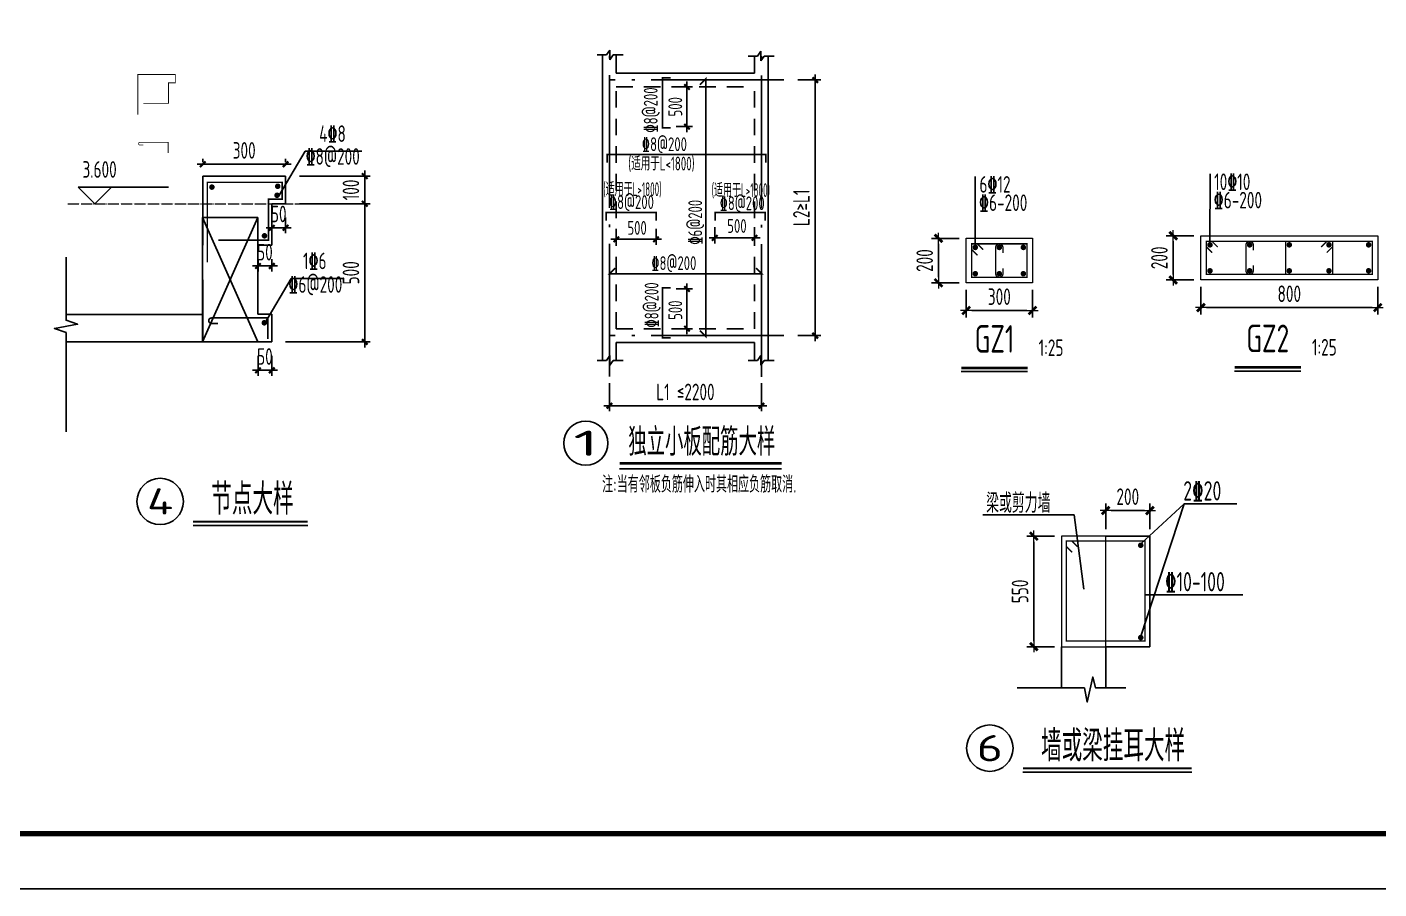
# Model space of a CAD drawing. Extents: x 580289 to 1106878, y -144605 to 78052.
# Drawn here: x 680005 to 704464, y -61579 to -45985 of the extents above; entities that cross this region are included whole.
import ezdxf
from ezdxf.enums import TextEntityAlignment as Align

# ---------------------------------------------------------------- set-up
doc = ezdxf.new("R2010")
doc.units = 0
doc.header["$LTSCALE"] = 100
for name, pattern in [('ACAD_ISO04W100', [30.5, 24, -3, 0.5, -3]), ('CENTER', [2, 1.25, -0.25, 0.25, -0.25]), ('DASH_1_100', [5, 3, -2]), ('DOTE', [2.42, 2, -0.2, 0.02, -0.2])]:
    doc.linetypes.add(name, pattern=pattern)
doc.layers.get('0').update_dxf_attribs({"linetype": 'CONTINUOUS'})
doc.layers.get('Defpoints').update_dxf_attribs({"linetype": 'CONTINUOUS'})
for name, color, linetype in [('AXIS', 3, 'CONTINUOUS'), ('AXIS_TEXT', 7, 'CONTINUOUS'), ('CSET', 2, 'CONTINUOUS'), ('DIM', 3, 'CONTINUOUS'), ('DIM_ELEV', 3, 'CONTINUOUS'), ('DIM_SYMB', 3, 'CONTINUOUS'), ('mid', 7, 'CONTINUOUS'), ('paxis1', 253, 'CONTINUOUS'), ('TEXT', 2, 'CONTINUOUS'), ('THICK', 6, 'CONTINUOUS'), ('THIN', 7, 'CONTINUOUS'), ('T图框', 7, 'CONTINUOUS'), ('图框', 254, 'CONTINUOUS'), ('支座钢筋标注', 173, 'CONTINUOUS'), ('构件名称', 6, 'CONTINUOUS'), ('梁__实线', 4, 'CONTINUOUS'), ('梁__虚线', 4, 'DASH_1_100')]:
    doc.layers.add(name, color=color, linetype=linetype)
for name, color, linetype, lineweight in [('DOTE', 8, 'DOTE', 9), ('REIN', 6, 'CONTINUOUS', 18), ('WALL', 7, 'CONTINUOUS', 25), ('Z-柱大样外框', 7, 'CONTINUOUS', 18), ('Z-详图标注', 3, 'CONTINUOUS', 18)]:
    doc.layers.add(name, color=color, linetype=linetype, lineweight=lineweight)
doc.styles.add('1111$0$TSSD_REIN', font='tssdeng.shx', dxfattribs={"width": 0.7, "bigfont": 'tssdchn.shx'})
doc.styles.add('_TCH_AXIS', font='tssdeng.shx', dxfattribs={"width": 0.7, "bigfont": 'tssdchn.shx'})
doc.styles.add('COMPLEX', font='tssdeng.shx', dxfattribs={"width": 0.7, "bigfont": 'tssdchn.shx'})
doc.styles.get("Standard").update_dxf_attribs({"font": 'tssdeng.shx', "width": 0.7, "bigfont": 'tssdchn.shx'})
doc.styles.add('TCCAD_Dimension', font='Tssdeng.shx', dxfattribs={"width": 0.7, "bigfont": 'tssdchn.shx'})
doc.styles.add('TSSD_Dimension', font='Tssdeng.shx', dxfattribs={"width": 0.7, "bigfont": 'tssdchn.shx'})
doc.dimstyles.new('TCCAD_25_100', dxfattribs={"dimtxt": 300, "dimasz": 100, "dimexe": 125, "dimexo": 125, "dimgap": 100, "dimtad": 1, "dimdec": 0, "dimlfac": 0.25, "dimzin": 0, "dimdsep": 46, "dimtxsty": 'TCCAD_Dimension', "dimblk": '_TCDBK25_100', "dimcen": 0, "dimclrt": 7, "dimadec": 0, "dimazin": 0, "dimtfac": 1, "dimtdec": 0, "dimtix": 1, "dimtmove": 2, "dimatfit": 3, "dimfxl": 1, "dimtolj": 1, "dimtzin": 0, "dimarcsym": 0})
doc.dimstyles.new('TSSD_100_100', dxfattribs={"dimtxt": 300, "dimasz": 100, "dimexe": 100, "dimexo": 250, "dimgap": 100, "dimtad": 1, "dimdec": 0, "dimzin": 0, "dimdsep": 46, "dimtxsty": 'TSSD_Dimension', "dimblk": 'ARCHTICK', "dimcen": 0, "dimdle": 100, "dimclrt": 7, "dimadec": 0, "dimazin": 0, "dimtfac": 1, "dimtdec": 0, "dimtix": 1, "dimtmove": 2, "dimatfit": 3, "dimfxl": 1, "dimtolj": 1, "dimtzin": 0, "dimarcsym": 0})

# ---------------------------------------------------------------- blocks, each defined once
blk = doc.blocks.new('A$C72C84CBD')
at = {"layer": '图框', "color": 0}
for points in [[(0, 0), (0, 59400), (84100, 59400), (84100, 0)], [(0, 0), (84100, 0), (84100, 59400), (0, 59400)]]:
    blk.add_lwpolyline(points, close=True, dxfattribs=at)
at = {"layer": '图框', "color": 0, "const_width": 100}
blk.add_lwpolyline([(2500, 1000), (83100, 1000), (83100, 58400), (2500, 58400)], close=True, dxfattribs=at)
blk = doc.blocks.new('图框')
at = {"layer": 'T图框', "color": 4}
blk.add_blockref('A$C72C84CBD', (602717, 102744), dxfattribs=at)
blk = doc.blocks.new('_ArchTick')
at = {"color": 0, "linetype": 'ByBlock', "const_width": 0.4}
blk.add_lwpolyline([(-0.5, -0.5), (0.5, 0.5)], dxfattribs=at)
blk = doc.blocks.new('*D14')
at = {"layer": 'Defpoints', "color": 0}
for p in [(3157, 4625), (3723, 4625), (3157, 0)]:
    blk.add_point(p, dxfattribs=at)
at = {"layer": 'DIM', "color": 0, "lineweight": -2}
for p, q in [((3723, -100), (3723, 4725)), ((3407, 4625), (3823, 4625)), ((3407, 0), (3823, 0))]:
    blk.add_line(p, q, dxfattribs=at)
at = {"layer": 'DIM', "color": 0, "lineweight": -2, "xscale": 100, "yscale": 100, "zscale": 100}
for p, rotation in [((3723, 4625), 90), ((3723, 0), 270)]:
    blk.add_blockref('_ArchTick', p, dxfattribs=dict(at, rotation=rotation))
at = {"layer": 'DIM', "color": 7, "insert": (3473, 2313), "char_height": 300, "attachment_point": 5, "rotation": 90, "style": 'TSSD_Dimension'}
blk.add_mtext('\\A1;L2≥L1', dxfattribs=at)
blk = doc.blocks.new('*D15')
at = {"layer": 'Defpoints', "color": 0}
for p in [(0, -607), (2750, -607), (2750, -1269)]:
    blk.add_point(p, dxfattribs=at)
at = {"layer": 'DIM', "color": 0, "lineweight": -2}
for p, q in [((0, -857), (0, -1369)), ((2750, -857), (2750, -1369)), ((-100, -1269), (2850, -1269))]:
    blk.add_line(p, q, dxfattribs=at)
at = {"layer": 'DIM', "color": 0, "lineweight": -2, "xscale": 100, "yscale": 100, "zscale": 100, "rotation": 180}
blk.add_blockref('_ArchTick', (0, -1269), dxfattribs=at)
at = {"layer": 'DIM', "color": 0, "lineweight": -2, "xscale": 100, "yscale": 100, "zscale": 100}
blk.add_blockref('_ArchTick', (2750, -1269), dxfattribs=at)
at = {"layer": 'DIM', "color": 7, "insert": (1375, -1019), "char_height": 300, "attachment_point": 5, "style": 'TSSD_Dimension'}
blk.add_mtext('\\A1;L1 ≤2200', dxfattribs=at)
blk = doc.blocks.new('*D16')
at = {"layer": 'Defpoints', "color": 0}
for p in [(125, 2185), (844, 2185), (125, 1743)]:
    blk.add_point(p, dxfattribs=at)
at = {"layer": 'DIM', "color": 0, "lineweight": -2}
for p, q in [((944, 1743), (25, 1743)), ((125, 1935), (125, 1643)), ((844, 1935), (844, 1643))]:
    blk.add_line(p, q, dxfattribs=at)
at = {"layer": 'DIM', "color": 0, "lineweight": -2, "xscale": 100, "yscale": 100, "zscale": 100, "rotation": 180}
blk.add_blockref('_ArchTick', (125, 1743), dxfattribs=at)
at = {"layer": 'DIM', "color": 0, "lineweight": -2, "xscale": 100, "yscale": 100, "zscale": 100}
blk.add_blockref('_ArchTick', (844, 1743), dxfattribs=at)
blk = doc.blocks.new('*D17')
at = {"layer": 'Defpoints', "color": 0}
for p in [(1906, 2211), (2625, 2211), (1906, 1768)]:
    blk.add_point(p, dxfattribs=at)
at = {"layer": 'DIM', "color": 0, "lineweight": -2}
for p, q in [((1906, 1961), (1906, 1668)), ((2625, 1961), (2625, 1668)), ((2725, 1768), (1806, 1768))]:
    blk.add_line(p, q, dxfattribs=at)
at = {"layer": 'DIM', "color": 0, "lineweight": -2, "xscale": 100, "yscale": 100, "zscale": 100, "rotation": 180}
blk.add_blockref('_ArchTick', (1906, 1768), dxfattribs=at)
at = {"layer": 'DIM', "color": 0, "lineweight": -2, "xscale": 100, "yscale": 100, "zscale": 100}
blk.add_blockref('_ArchTick', (2625, 1768), dxfattribs=at)
blk = doc.blocks.new('*D18')
at = {"layer": 'Defpoints', "color": 0}
for p in [(960, 844), (960, 125), (1403, 125)]:
    blk.add_point(p, dxfattribs=at)
at = {"layer": 'DIM', "color": 0, "lineweight": -2}
for p, q in [((1210, 844), (1503, 844)), ((1403, 944), (1403, 25)), ((1210, 125), (1503, 125))]:
    blk.add_line(p, q, dxfattribs=at)
at = {"layer": 'DIM', "color": 0, "lineweight": -2, "xscale": 100, "yscale": 100, "zscale": 100}
for p, rotation in [((1403, 844), 90), ((1403, 125), 270)]:
    blk.add_blockref('_ArchTick', p, dxfattribs=dict(at, rotation=rotation))
blk = doc.blocks.new('*D19')
at = {"layer": 'Defpoints', "color": 0}
for p in [(960, 4500), (960, 3781), (1403, 3781)]:
    blk.add_point(p, dxfattribs=at)
at = {"layer": 'DIM', "color": 0, "lineweight": -2}
for p, q in [((1210, 4500), (1503, 4500)), ((1403, 4600), (1403, 3681)), ((1210, 3781), (1503, 3781))]:
    blk.add_line(p, q, dxfattribs=at)
at = {"layer": 'DIM', "color": 0, "lineweight": -2, "xscale": 100, "yscale": 100, "zscale": 100}
for p, rotation in [((1403, 4500), 90), ((1403, 3781), 270)]:
    blk.add_blockref('_ArchTick', p, dxfattribs=dict(at, rotation=rotation))
blk = doc.blocks.new('_AXISO')
blk.add_circle((0, 0), 0.5)
at = {"layer": 'AXIS_TEXT', "style": 'COMPLEX', "width": 1.041667}
blk.add_attdef('A', text='', height=0.56, dxfattribs=at).set_placement((-0.25, -0.28), (0.25, -0.28), align=Align.FIT)
blk = doc.blocks.new('_TCDBK25_100')
blk.add_line((-1, 0), (1, 0))
at = {"const_width": 0.5}
blk.add_lwpolyline([(-0.7, -0.7), (0.7, 0.7)], dxfattribs=at)
blk = doc.blocks.new('*D1524')
at = {"layer": 'Defpoints', "color": 0}
for p in [(698220, -55196), (698720, -55196), (698720, -57196)]:
    blk.add_point(p, dxfattribs=at)
at = {"layer": 'Z-详图标注', "color": 0, "lineweight": -2}
for p, q in [((698595, -55196), (698095, -55196)), ((698220, -57096), (698220, -55296)), ((698595, -57196), (698095, -57196))]:
    blk.add_line(p, q, dxfattribs=at)
at = {"layer": 'Z-详图标注', "color": 0, "lineweight": -2, "xscale": 100, "yscale": 100, "zscale": 100}
for p, rotation in [((698220, -55196), 90), ((698220, -57196), 270)]:
    blk.add_blockref('_TCDBK25_100', p, dxfattribs=dict(at, rotation=rotation))
at = {"layer": 'Z-详图标注', "color": 7, "insert": (697970, -56196), "char_height": 300, "attachment_point": 5, "rotation": 90, "style": 'TCCAD_Dimension'}
blk.add_mtext('\\A1;550', dxfattribs=at)
blk = doc.blocks.new('*D1525')
at = {"layer": 'Defpoints', "color": 0}
for p in [(700320, -54732), (699520, -55196), (700320, -55196)]:
    blk.add_point(p, dxfattribs=at)
at = {"layer": 'Z-详图标注', "color": 0, "lineweight": -2}
for p, q in [((699520, -55071), (699520, -54607)), ((699620, -54732), (700220, -54732)), ((700320, -55071), (700320, -54607))]:
    blk.add_line(p, q, dxfattribs=at)
at = {"layer": 'Z-详图标注', "color": 0, "lineweight": -2, "xscale": 100, "yscale": 100, "zscale": 100, "rotation": 180}
blk.add_blockref('_TCDBK25_100', (699520, -54732), dxfattribs=at)
at = {"layer": 'Z-详图标注', "color": 0, "lineweight": -2, "xscale": 100, "yscale": 100, "zscale": 100}
blk.add_blockref('_TCDBK25_100', (700320, -54732), dxfattribs=at)
at = {"layer": 'Z-详图标注', "color": 7, "insert": (699920, -54482), "char_height": 300, "attachment_point": 5, "style": 'TCCAD_Dimension'}
blk.add_mtext('\\A1;200', dxfattribs=at)
blk = doc.blocks.new('*D1526')
at = {"layer": 'Defpoints', "color": 0}
for p in [(696996, -50613), (698196, -50613), (698196, -51113)]:
    blk.add_point(p, dxfattribs=at)
at = {"layer": 'Z-详图标注', "color": 0, "lineweight": -2}
for p, q in [((696996, -50738), (696996, -51238)), ((698196, -50738), (698196, -51238)), ((697096, -51113), (698096, -51113))]:
    blk.add_line(p, q, dxfattribs=at)
at = {"layer": 'Z-详图标注', "color": 0, "lineweight": -2, "xscale": 100, "yscale": 100, "zscale": 100, "rotation": 180}
blk.add_blockref('_TCDBK25_100', (696996, -51113), dxfattribs=at)
at = {"layer": 'Z-详图标注', "color": 0, "lineweight": -2, "xscale": 100, "yscale": 100, "zscale": 100}
blk.add_blockref('_TCDBK25_100', (698196, -51113), dxfattribs=at)
at = {"layer": 'Z-详图标注', "color": 7, "insert": (697596, -50863), "char_height": 300, "attachment_point": 5, "style": 'TCCAD_Dimension'}
blk.add_mtext('\\A1;300', dxfattribs=at)
blk = doc.blocks.new('*D1527')
at = {"layer": 'Defpoints', "color": 0}
for p in [(696496, -49808), (696996, -49808), (696996, -50613)]:
    blk.add_point(p, dxfattribs=at)
at = {"layer": 'Z-详图标注', "color": 0, "lineweight": -2}
for p, q in [((696871, -49808), (696371, -49808)), ((696496, -50513), (696496, -49908)), ((696871, -50613), (696371, -50613))]:
    blk.add_line(p, q, dxfattribs=at)
at = {"layer": 'Z-详图标注', "color": 0, "lineweight": -2, "xscale": 100, "yscale": 100, "zscale": 100}
for p, rotation in [((696496, -49808), 90), ((696496, -50613), 270)]:
    blk.add_blockref('_TCDBK25_100', p, dxfattribs=dict(at, rotation=rotation))
at = {"layer": 'Z-详图标注', "color": 7, "insert": (696246, -50210), "char_height": 300, "attachment_point": 5, "rotation": 90, "style": 'TCCAD_Dimension'}
blk.add_mtext('\\A1;200', dxfattribs=at)
blk = doc.blocks.new('*D1528')
at = {"layer": 'Defpoints', "color": 0}
for p in [(701242, -50561), (704442, -50561), (704442, -51061)]:
    blk.add_point(p, dxfattribs=at)
at = {"layer": 'Z-详图标注', "color": 0, "lineweight": -2}
for p, q in [((701242, -50686), (701242, -51186)), ((704442, -50686), (704442, -51186)), ((701342, -51061), (704342, -51061))]:
    blk.add_line(p, q, dxfattribs=at)
at = {"layer": 'Z-详图标注', "color": 0, "lineweight": -2, "xscale": 100, "yscale": 100, "zscale": 100, "rotation": 180}
blk.add_blockref('_TCDBK25_100', (701242, -51061), dxfattribs=at)
at = {"layer": 'Z-详图标注', "color": 0, "lineweight": -2, "xscale": 100, "yscale": 100, "zscale": 100}
blk.add_blockref('_TCDBK25_100', (704442, -51061), dxfattribs=at)
at = {"layer": 'Z-详图标注', "color": 7, "insert": (702842, -50811), "char_height": 300, "attachment_point": 5, "style": 'TCCAD_Dimension'}
blk.add_mtext('\\A1;800', dxfattribs=at)
blk = doc.blocks.new('*D1529')
at = {"layer": 'Defpoints', "color": 0}
for p in [(700742, -49761), (701242, -49761), (701242, -50561)]:
    blk.add_point(p, dxfattribs=at)
at = {"layer": 'Z-详图标注', "color": 0, "lineweight": -2}
for p, q in [((701117, -49761), (700617, -49761)), ((700742, -50461), (700742, -49861)), ((701117, -50561), (700617, -50561))]:
    blk.add_line(p, q, dxfattribs=at)
at = {"layer": 'Z-详图标注', "color": 0, "lineweight": -2, "xscale": 100, "yscale": 100, "zscale": 100}
for p, rotation in [((700742, -49761), 90), ((700742, -50561), 270)]:
    blk.add_blockref('_TCDBK25_100', p, dxfattribs=dict(at, rotation=rotation))
at = {"layer": 'Z-详图标注', "color": 7, "insert": (700492, -50161), "char_height": 300, "attachment_point": 5, "rotation": 90, "style": 'TCCAD_Dimension'}
blk.add_mtext('\\A1;200', dxfattribs=at)
blk = doc.blocks.new('*D1571')
at = {"layer": 'Defpoints', "color": 0}
for p in [(684184, -49932), (684434, -49932), (684434, -50308)]:
    blk.add_point(p, dxfattribs=at)
at = {"layer": 'DIM', "color": 0, "lineweight": -2}
for p, q in [((684184, -50308), (684084, -50308)), ((684184, -50182), (684184, -50408)), ((684184, -50308), (684434, -50308)), ((684434, -50182), (684434, -50408)), ((684434, -50308), (684534, -50308))]:
    blk.add_line(p, q, dxfattribs=at)
at = {"layer": 'DIM', "color": 0, "lineweight": -2, "xscale": 100, "yscale": 100, "zscale": 100}
blk.add_blockref('_ArchTick', (684184, -50308), dxfattribs=at)
at = {"layer": 'DIM', "color": 0, "lineweight": -2, "xscale": 100, "yscale": 100, "zscale": 100, "rotation": 180}
blk.add_blockref('_ArchTick', (684434, -50308), dxfattribs=at)
at = {"layer": 'DIM', "color": 7, "insert": (684309, -50058), "char_height": 300, "attachment_point": 5, "style": 'TSSD_Dimension'}
blk.add_mtext('\\A1;\\A1;50', dxfattribs=at)
blk = doc.blocks.new('*D1572')
at = {"layer": 'Defpoints', "color": 0}
for p in [(684434, -49182), (684684, -49182), (684684, -49617)]:
    blk.add_point(p, dxfattribs=at)
at = {"layer": 'DIM', "color": 0, "lineweight": -2}
for p, q in [((684434, -49617), (684334, -49617)), ((684434, -49432), (684434, -49717)), ((684434, -49617), (684684, -49617)), ((684684, -49432), (684684, -49717)), ((684684, -49617), (684784, -49617))]:
    blk.add_line(p, q, dxfattribs=at)
at = {"layer": 'DIM', "color": 0, "lineweight": -2, "xscale": 100, "yscale": 100, "zscale": 100}
blk.add_blockref('_ArchTick', (684434, -49617), dxfattribs=at)
at = {"layer": 'DIM', "color": 0, "lineweight": -2, "xscale": 100, "yscale": 100, "zscale": 100, "rotation": 180}
blk.add_blockref('_ArchTick', (684684, -49617), dxfattribs=at)
at = {"layer": 'DIM', "color": 7, "insert": (684559, -49367), "char_height": 300, "attachment_point": 5, "style": 'TSSD_Dimension'}
blk.add_mtext('\\A1;\\A1;50', dxfattribs=at)
blk = doc.blocks.new('*D1573')
at = {"layer": 'Defpoints', "color": 0}
for p in [(684184, -51682), (684434, -51682), (684434, -52196)]:
    blk.add_point(p, dxfattribs=at)
at = {"layer": 'DIM', "color": 0, "lineweight": -2}
for p, q in [((684184, -51932), (684184, -52296)), ((684434, -51932), (684434, -52296)), ((684184, -52196), (684084, -52196)), ((684184, -52196), (684434, -52196)), ((684434, -52196), (684534, -52196))]:
    blk.add_line(p, q, dxfattribs=at)
at = {"layer": 'DIM', "color": 0, "lineweight": -2, "xscale": 100, "yscale": 100, "zscale": 100}
blk.add_blockref('_ArchTick', (684184, -52196), dxfattribs=at)
at = {"layer": 'DIM', "color": 0, "lineweight": -2, "xscale": 100, "yscale": 100, "zscale": 100, "rotation": 180}
blk.add_blockref('_ArchTick', (684434, -52196), dxfattribs=at)
at = {"layer": 'DIM', "color": 7, "insert": (684309, -51946), "char_height": 300, "attachment_point": 5, "style": 'TSSD_Dimension'}
blk.add_mtext('\\A1;50', dxfattribs=at)
blk = doc.blocks.new('*D1574')
at = {"layer": 'Defpoints', "color": 0}
for p in [(684684, -48467), (683184, -48682), (684684, -48682)]:
    blk.add_point(p, dxfattribs=at)
at = {"layer": 'DIM', "color": 0, "lineweight": -2}
for p, q in [((683184, -48432), (683184, -48367)), ((684684, -48432), (684684, -48367)), ((683084, -48467), (684784, -48467))]:
    blk.add_line(p, q, dxfattribs=at)
at = {"layer": 'DIM', "color": 0, "lineweight": -2, "xscale": 100, "yscale": 100, "zscale": 100, "rotation": 180}
blk.add_blockref('_ArchTick', (683184, -48467), dxfattribs=at)
at = {"layer": 'DIM', "color": 0, "lineweight": -2, "xscale": 100, "yscale": 100, "zscale": 100}
blk.add_blockref('_ArchTick', (684684, -48467), dxfattribs=at)
at = {"layer": 'DIM', "color": 7, "insert": (683934, -48217), "char_height": 300, "attachment_point": 5, "style": 'TSSD_Dimension'}
blk.add_mtext('\\A1;300', dxfattribs=at)
blk = doc.blocks.new('*D1575')
at = {"layer": 'Defpoints', "color": 0}
for p in [(684684, -48682), (684684, -49182), (686115, -49182)]:
    blk.add_point(p, dxfattribs=at)
at = {"layer": 'DIM', "color": 0, "lineweight": -2}
for p, q in [((686115, -48682), (686115, -48582)), ((684934, -48682), (686215, -48682)), ((686115, -48682), (686115, -49182)), ((684934, -49182), (686215, -49182)), ((686115, -49182), (686115, -49282))]:
    blk.add_line(p, q, dxfattribs=at)
at = {"layer": 'DIM', "color": 0, "lineweight": -2, "xscale": 100, "yscale": 100, "zscale": 100}
for p, rotation in [((686115, -48682), 270), ((686115, -49182), 90)]:
    blk.add_blockref('_ArchTick', p, dxfattribs=dict(at, rotation=rotation))
at = {"layer": 'DIM', "color": 7, "insert": (685865, -48932), "char_height": 300, "attachment_point": 5, "rotation": 90, "style": 'TSSD_Dimension'}
blk.add_mtext('\\A1;100', dxfattribs=at)
blk = doc.blocks.new('*D1576')
at = {"layer": 'Defpoints', "color": 0}
for p in [(684684, -49182), (684434, -51682), (686115, -51682)]:
    blk.add_point(p, dxfattribs=at)
at = {"layer": 'DIM', "color": 0, "lineweight": -2}
for p, q in [((686115, -49082), (686115, -51782)), ((684934, -49182), (686215, -49182)), ((684684, -51682), (686215, -51682))]:
    blk.add_line(p, q, dxfattribs=at)
at = {"layer": 'DIM', "color": 0, "lineweight": -2, "xscale": 100, "yscale": 100, "zscale": 100}
for p, rotation in [((686115, -49182), 90), ((686115, -51682), 270)]:
    blk.add_blockref('_ArchTick', p, dxfattribs=dict(at, rotation=rotation))
at = {"layer": 'DIM', "color": 7, "insert": (685865, -50432), "char_height": 300, "attachment_point": 5, "rotation": 90, "style": 'TSSD_Dimension'}
blk.add_mtext('\\A1;500', dxfattribs=at)
blk = doc.blocks.new('wjm1651688200575')
at = {"layer": 'paxis1', "linetype": 'ACAD_ISO04W100'}
for p, q in [((0, -736.8), (0, 5263.8)), ((2750, -742.5), (2750, 5333.9)), ((3157, 4625), (0, 4625)), ((3157, 0), (0, 0))]:
    blk.add_line(p, q, dxfattribs=at)
at = {"layer": 'REIN', "const_width": 30}
for points in [[(1109.9, 4666.2), (959.9, 4666.2), (959.9, 3761.7), (1109.9, 3761.7)], [(1637.4, 92.7), (1743.4, -13.3), (1743.4, 4642.6), (1637.4, 4536.5)], [(2832.1, 3127.6), (2832.1, 3277.6), (-40.3, 3277.6), (-40.3, 3127.6)], [(843.9, 2080.2), (843.9, 2230.2), (-60.5, 2230.2), (-60.5, 2080.2)], [(2817.4, 2080.2), (2817.4, 2230.2), (1912.9, 2230.2), (1912.9, 2080.2)], [(106.7, 1223.9), (0.6, 1117.8), (2758.7, 1117.8), (2652.6, 1223.9)], [(1109.9, -41.2), (959.9, -41.2), (959.9, 863.3), (1109.9, 863.3)]]:
    blk.add_lwpolyline(points, dxfattribs=at)
at = {"layer": 'TEXT'}
blk.add_line((184.8, -2412.3), (3114.1, -2412.3), dxfattribs=at)
at = {"layer": 'TEXT', "const_width": 50}
blk.add_lwpolyline([(184.8, -2312.3), (3114.1, -2312.3)], dxfattribs=at)
at = {"layer": 'THIN', "linetype": 'CENTER', "ltscale": 5}
for points in [[(-224.2, 5077.6), (-54.4, 5077.6), (8.1, 5167.6), (8.1, 4987.6), (70.6, 5077.6), (249.1, 5077.6)], [(2507.8, 5058.9), (2677.7, 5058.9), (2740.2, 5148.9), (2740.2, 4968.9), (2802.7, 5058.9), (2981.1, 5058.9)], [(-224.2, -446.8), (-54.4, -446.8), (8.1, -356.8), (8.1, -536.8), (70.6, -446.8), (249.1, -446.8)], [(2507.8, -446.8), (2677.7, -446.8), (2740.2, -356.8), (2740.2, -536.8), (2802.7, -446.8), (2981.1, -446.8)]]:
    blk.add_lwpolyline(points, dxfattribs=at)
at = {"layer": '梁__实线'}
for p, q in [((-125, -446.8), (-125, 5077.6)), ((125, 4750), (125, 5077.6)), ((2625, 4750), (2625, 5058.9)), ((2875, -446.8), (2875, 5058.9)), ((125, 4750), (2625, 4750)), ((125, -446.8), (125, -125)), ((125, -125), (2625, -125)), ((2625, -446.8), (2625, -125))]:
    blk.add_line(p, q, dxfattribs=at)
at = {"layer": '梁__虚线'}
for p, q in [((125, 125), (125, 4500)), ((125, 4500), (2625, 4500)), ((2625, 125), (2625, 4500)), ((125, 125), (2625, 125))]:
    blk.add_line(p, q, dxfattribs=at)
at = {"layer": 'AXIS'}
ref = blk.add_blockref('_AXISO', (-426.3, -1945.8), dxfattribs=dict(at, xscale=800, yscale=800, zscale=800))
ref.add_attrib('A', '1', dxfattribs={"layer": 'AXIS_TEXT', "height": 452.5, "style": '_TCH_AXIS', "width": 2.888889}).set_placement((-652.5, -2172.1), (-200, -2172.1), align=Align.FIT)
at = {"layer": 'TEXT', "style": '1111$0$TSSD_REIN', "width": 0.7}
blk.add_text('独立小板配筋大样', height=500, dxfattribs=at).set_placement((1670.9, -2171.8), align=Align.CENTER)
blk.add_text('注:当有邻板负筋伸入时其相应负筋取消.', height=300, dxfattribs=at).set_placement((-132.2, -2839.1))
at = {"layer": '支座钢筋标注', "style": '1111$0$TSSD_REIN', "width": 0.7}
for s, p in [('\x848@200', (872, 3673.4)), ('500', (1316.8, 3965.8)), ('\x846@200', (1677.6, 1645)), ('\x848@200', (888.6, 146)), ('500', (1316.8, 285.5))]:
    blk.add_text(s, height=250, rotation=90, dxfattribs=at).set_placement(p)
at = {"layer": '支座钢筋标注', "style": '1111$0$TSSD_REIN'}
for s, width, p in [('\x848@200', 0.7, (586, 3338.1)), ('(适用于L<1800)', 0.6, (340.9, 2987.7)), ('(适用于L>1800)', 0.5, (-112.1, 2525)), ('(适用于L>1800)', 0.5, (1849, 2507.2)), ('\x848@200', 0.7, (-11.3, 2290.3)), ('\x848@200', 0.7, (1992.7, 2269.8)), ('500', 0.7, (325.7, 1823.9)), ('500', 0.7, (2131.8, 1858.9)), ('\x848@200', 0.7, (756.5, 1186.7))]:
    blk.add_text(s, height=250, dxfattribs=dict(at, width=width)).set_placement(p)
at = {"layer": 'DIM'}
for p1, p2, distance, text, picture, middle in [((3157, 0), (3157, 4625), -566.1, 'L2≥L1', '*D14', (3473.1, 2312.5)), ((0, -606.8), (2750, -606.8), -662.3, 'L1 ≤2200', '*D15', (1375, -1019.2))]:
    dim = blk.add_aligned_dim(p1=p1, p2=p2, distance=distance, text=text, dimstyle='TSSD_100_100', dxfattribs=at)
    dim.commit()
    dim.dimension.update_dxf_attribs({"geometry": picture, "text_midpoint": middle})
for base, p1, p2, picture, middle in [((1402.8, 3781.1), (960.4, 4500), (960.4, 3781.1), '*D19', (1402.8, 4140.5)), ((1402.8, 125), (960.4, 843.9), (960.4, 125), '*D18', (1402.8, 484.5))]:
    dim = blk.add_linear_dim(base=base, p1=p1, p2=p2, angle=90, text=' ', dimstyle='TSSD_100_100', dxfattribs=at)
    dim.commit()
    dim.dimension.update_dxf_attribs({"geometry": picture, "text_midpoint": middle})
for base, p1, p2, picture, middle in [((1906.1, 1768.1), (2625, 2210.6), (1906.1, 2210.6), '*D17', (2265.5, 1768.1)), ((125, 1742.7), (843.9, 2185.1), (125, 2185.1), '*D16', (484.5, 1742.7))]:
    dim = blk.add_linear_dim(base=base, p1=p1, p2=p2, text=' ', dimstyle='TSSD_100_100', dxfattribs=at)
    dim.commit()
    dim.dimension.update_dxf_attribs({"geometry": picture, "text_midpoint": middle})

msp = doc.modelspace()

# ---------------------------------------------------------------- linework, layer by layer
msp.add_line((683180.7, -51183.2), (683180.7, -51682.5))
at = {"layer": 'CSET', "color": 4}
for p, q in [((683010, -55002.3), (685083.1, -55002.3)), ((698021.6, -59466.8), (701077.2, -59466.8))]:
    msp.add_line(p, q, dxfattribs=at)
at = {"layer": 'CSET', "color": 4, "const_width": 35}
for points in [[(683010, -54932.3), (685083.1, -54932.3)], [(698021.6, -59396.8), (701077.2, -59396.8)]]:
    msp.add_lwpolyline(points, dxfattribs=at)
at = {"layer": 'DIM'}
for p, q in [((699519.8, -55195.9), (700319.8, -55195.9)), ((700319.8, -55195.9), (700319.8, -57195.9)), ((699519.8, -57195.9), (700319.8, -57195.9))]:
    msp.add_line(p, q, dxfattribs=at)
at = {"layer": 'DIM_ELEV'}
for p, q in [((681232.1, -49182.5), (680932.1, -48882.5)), ((680932.1, -48882.5), (682566.1, -48882.5)), ((681232.1, -49182.5), (681532.1, -48882.5))]:
    msp.add_line(p, q, dxfattribs=at)
at = {"layer": 'DIM_SYMB'}
msp.add_lwpolyline([(680710.6, -53310.1), (680710.6, -51514.2), (680500.6, -51437.8), (680920.6, -51363.7), (680710.6, -51289.2), (680710.6, -50149.4)], dxfattribs=at)
at = {"layer": 'DOTE'}
msp.add_line((680741.5, -49182.5), (685873.9, -49182.5), dxfattribs=at)
at = {"layer": 'mid'}
for p, q in [((700154.8, -55335.9), (700938.9, -54611.7)), ((700938.9, -54611.7), (700154.8, -57005.9)), ((700938.9, -54611.7), (701895.8, -54611.7)), ((698946.9, -54808.4), (697294.7, -54808.4)), ((699125.9, -56152.5), (698946.9, -54808.4)), ((701998.8, -56258.3), (700219.8, -56258.3))]:
    msp.add_line(p, q, dxfattribs=at)
at = {"layer": 'REIN'}
for points, const_width in [([(682010.9, -47567.7), (682010.9, -46842.9), (682687.7, -46842.9), (682687.7, -46995.1), (682565, -46995.1), (682565, -47364.9), (682110.5, -47364.9)], 15), ([(683267.4, -50244.5), (683267.4, -48794.8), (684621.1, -48794.8), (684621.1, -49099.3), (684375.7, -49099.3), (684375.7, -49838.8), (683466.6, -49838.8)], 30)]:
    msp.add_lwpolyline(points, dxfattribs=dict(at, const_width=const_width))
for points, const_width in [([(682108.4, -48119.9), (682048.4, -48119.9, -1), (682048.4, -48069.9), (682558.1, -48069.9), (682558.1, -48261.4)], 15), ([(683462.5, -51348.9), (683342.5, -51348.9, -1), (683342.5, -51248.9), (684361.8, -51248.9), (684361.8, -51631.8)], 30)]:
    msp.add_lwpolyline(points, format="xyb", dxfattribs=dict(at, const_width=const_width))
at = {"layer": 'REIN', "const_width": 50}
for points in [[(683325.4, -48881.4, 1), (683375.4, -48881.4, 1)], [(684516, -48866.1, 1), (684566, -48866.1, 1)], [(684504.2, -49028.5, 1), (684554.2, -49028.5, 1)], [(684276.1, -49762.1, 1), (684326.1, -49762.1, 1)], [(684272.8, -51336.3, 1), (684322.8, -51336.3, 1)]]:
    msp.add_lwpolyline(points, format="xyb", close=True, dxfattribs=at)
at = {"layer": 'REIN', "color": 210, "const_width": 25}
for points in [[(697201.8, -50113.7), (697095.7, -50007.6), (697095.7, -49907.6), (698095.7, -49907.6), (698095.7, -50512.8), (697095.7, -50512.8), (697095.7, -49907.6), (697195.7, -49907.6), (697301.8, -50013.7)], [(701447.9, -50066.6), (701341.8, -49960.6), (701341.8, -49860.6), (704341.8, -49860.6), (704341.8, -50460.6), (701341.8, -50460.6), (701341.8, -49860.6), (701441.8, -49860.6), (701547.9, -49966.6)], [(698913.6, -55489), (698807.6, -55382.9), (698807.6, -55282.9), (700231.9, -55282.9), (700231.9, -57095.3), (698807.6, -57095.3), (698807.6, -55282.9), (698907.6, -55282.9), (699013.6, -55389)]]:
    msp.add_lwpolyline(points, dxfattribs=at)
at = {"layer": 'REIN', "color": 6, "const_width": 25}
for points in [[(697660.7, -50347.8), (697660.7, -50447.8, -1), (697530.7, -50447.8), (697530.7, -49972.6, -1), (697660.7, -49972.6), (697660.7, -50072.6)], [(702189.3, -50295.6), (702189.3, -50395.6, -1), (702059.3, -50395.6), (702059.3, -49925.6, -1), (702189.3, -49925.6), (702189.3, -50025.6)]]:
    msp.add_lwpolyline(points, format="xyb", dxfattribs=at)
at = {"layer": 'REIN', "color": 6, "const_width": 50}
for points in [[(701381.8, -49925.6, 1), (701431.8, -49925.6, 1)], [(702099.3, -49925.6, 1), (702149.3, -49925.6, 1)], [(702816.8, -49925.6, 1), (702866.8, -49925.6, 1)], [(703534.3, -49925.6, 1), (703584.3, -49925.6, 1)], [(704251.8, -49925.6, 1), (704301.8, -49925.6, 1)], [(697135.7, -49972.6, 1), (697185.7, -49972.6, 1)], [(697570.7, -49972.6, 1), (697620.7, -49972.6, 1)], [(698005.7, -49972.6, 1), (698055.7, -49972.6, 1)], [(701381.8, -50395.6, 1), (701431.8, -50395.6, 1)], [(702099.3, -50395.6, 1), (702149.3, -50395.6, 1)], [(702816.8, -50395.6, 1), (702866.8, -50395.6, 1)], [(703534.3, -50395.6, 1), (703584.3, -50395.6, 1)], [(704251.8, -50395.6, 1), (704301.8, -50395.6, 1)], [(697135.7, -50447.8, 1), (697185.7, -50447.8, 1)], [(697570.7, -50447.8, 1), (697620.7, -50447.8, 1)], [(698005.7, -50447.8, 1), (698055.7, -50447.8, 1)], [(700129.8, -55360.9, 1), (700179.8, -55360.9, 1)], [(700129.8, -57030.9, 1), (700179.8, -57030.9, 1)]]:
    msp.add_lwpolyline(points, format="xyb", close=True, dxfattribs=at)
at = {"layer": 'REIN', "color": 6, "const_width": 25}
msp.add_lwpolyline([(703418.3, -49966.6), (703524.3, -49860.6), (703624.3, -49860.6), (703624.3, -50460.6), (702776.8, -50460.6), (702776.8, -49860.6), (703624.3, -49860.6), (703624.3, -49960.6), (703518.3, -50066.6)], dxfattribs=at)
at = {"layer": 'TEXT'}
for p, q in [((685039.2, -48232, 0), (684563.5, -49037.4, 0)), ((686061.9, -48232, 0), (685039.2, -48232, 0)), ((701407.6, -48640.5), (701406.8, -49910.6)), ((697161.5, -48687.6), (697160.6, -49957.7)), ((684782.9, -50534.2), (684307.3, -51342.4, 0)), ((685737.1, -50534.2), (684782.9, -50534.2))]:
    msp.add_line(p, q, dxfattribs=at)
at = {"layer": 'THICK', "const_width": 50}
for points in [[(696907.7, -52152.2), (698107.7, -52152.2)], [(701852.3, -52143.5), (703052.3, -52143.5)]]:
    msp.add_lwpolyline(points, dxfattribs=at)
at = {"layer": 'THIN'}
for p, q in [((696907.7, -52217.2), (698107.7, -52217.2)), ((701852.3, -52208.5), (703052.3, -52208.5)), ((698719.8, -57195.9), (698719.8, -57942.5)), ((699519.8, -57195.9), (699519.8, -57942.5))]:
    msp.add_line(p, q, dxfattribs=at)
msp.add_lwpolyline([(697918.1, -57942.5), (699136.3, -57942.5), (699186.3, -58199), (699286.3, -57742.5), (699336.3, -57942.5), (699886.3, -57942.5)], dxfattribs=at)
at = {"layer": 'WALL'}
for p, q in [((683180.7, -51183.2), (683183.7, -48682.5)), ((683183.7, -48682.5), (683183.7, -48682.5)), ((683183.7, -48682.5), (683183.7, -48682.5)), ((683183.7, -48682.5), (684683.7, -48682.5)), ((684683.7, -48682.5), (684683.7, -49182.5)), ((684683.7, -49182.5), (684433.7, -49182.5)), ((684433.7, -49182.5), (684433.7, -49932.5)), ((684183.7, -49432.5), (683180.7, -51682.5)), ((683183.7, -51682.5), (683181.8, -49432.5)), ((683181.8, -49432.5), (684183.7, -49432.5)), ((683181.8, -49432.5), (684183.7, -51682.5)), ((684183.7, -49932.5), (684183.7, -49432.5)), ((684433.7, -49932.5), (684183.7, -49932.5)), ((684183.7, -49932.5), (684183.7, -51182.5)), ((683180.7, -51183.2), (680710.6, -51183.2)), ((684183.7, -51182.5), (684433.7, -51182.5)), ((684433.7, -51182.5), (684433.7, -51682.5)), ((680710.6, -51682.5), (683180.7, -51682.5)), ((683183.7, -51682.5), (683180.7, -51682.5)), ((683180.7, -51682.5), (683180.7, -51682.5)), ((684433.7, -51682.5), (683183.7, -51682.5))]:
    msp.add_line(p, q, dxfattribs=at)
at = {"layer": 'Z-柱大样外框'}
for points in [[(696995.7, -49807.6), (698195.7, -49807.6), (698195.7, -50612.8), (696995.7, -50612.8)], [(701241.8, -49760.6), (704441.8, -49760.6), (704441.8, -50560.6), (701241.8, -50560.6)], [(698719.8, -57195.9), (699519.8, -57195.9), (699519.8, -55195.9), (698719.8, -55195.9), (698719.8, -57195.9)]]:
    msp.add_lwpolyline(points, close=True, dxfattribs=at)

# ---------------------------------------------------------------- block references
msp.add_blockref('wjm1651688200575', (690541.7, -51568.3))
at = {"layer": 'AXIS'}
ref = msp.add_blockref('_AXISO', (682413.3, -54567.6), dxfattribs=dict(at, xscale=840, yscale=840, zscale=840))
ref.add_attrib('A', '4', dxfattribs={"layer": 'AXIS_TEXT', "height": 475.2, "style": '_TCH_AXIS', "width": 1.733333}).set_placement((682175.7, -54805.2), (682650.9, -54805.2), align=Align.FIT)
ref = msp.add_blockref('_AXISO', (697424.9, -59032.1), dxfattribs=dict(at, xscale=840, yscale=840, zscale=840))
ref.add_attrib('A', '6', dxfattribs={"layer": 'AXIS_TEXT', "height": 475.2, "style": '_TCH_AXIS', "width": 2}).set_placement((697187.3, -59269.7), (697662.5, -59269.7), align=Align.FIT)
at = {"layer": 'T图框'}
msp.add_blockref('图框', (53644.8, -164322.4), dxfattribs=at)

# ---------------------------------------------------------------- texts
at = {"layer": 'TEXT', "width": 0.7}
for s, p in [('4%%1328', (685291, -48154.2, 0)), ('%%1328@200', (685044.9, -48566.8, 0)), ('3.600', (681008.3, -48801.9)), ('1%%1326', (684998.4, -50456.4)), ('%%1326@200', (684735.2, -50883.1)), ('1:25', (698307.7, -52027.2)), ('1:25', (703252.3, -52018.5))]:
    msp.add_text(s, height=300, dxfattribs=at).set_placement(p, align=Align.BOTTOM_LEFT)
for s, height, p in [('10%%13210', 300, (701482.5, -48934.8)), ('6%%13212', 300, (697236.4, -48981.8)), ('%%1326-200', 300, (697229.8, -49313.6)), ('%%1326-200', 300, (701475.9, -49266.5)), (' 节点大样', 560, (683100.8, -54806)), (' 墙或梁挂耳大样', 560, (698112.5, -59270.5))]:
    msp.add_text(s, height=height, dxfattribs=at).set_placement(p)
for s, p in [('GZ1', (697507.7, -52027.2)), ('GZ2', (702452.3, -52018.5))]:
    msp.add_text(s, height=500, dxfattribs=at).set_placement(p, align=Align.BOTTOM_CENTER)
at = {"layer": '构件名称', "color": 7, "width": 0.7}
for s, p in [('2%%13220', (700923.2, -54551)), ('梁或剪力墙', (697357, -54773.2)), ('%%13210-100', (700592.7, -56195))]:
    msp.add_text(s, height=350, dxfattribs=at).set_placement(p)

# ---------------------------------------------------------------- dimensions: what is measured, and where the dimension line sits
at = {"layer": 'DIM'}
for base, p1, p2, text, picture, middle in [((684683.7, -48467.3), (683183.7, -48682.5), (684683.7, -48682.5), '300', '*D1574', (683933.7, -48217.3)), ((684683.7, -49616.9), (684433.7, -49182.5), (684683.7, -49182.5), '\\A1;50', '*D1572', (684558.7, -49366.9)), ((684433.7, -50308.1), (684183.7, -49932.5), (684433.7, -49932.5), '\\A1;50', '*D1571', (684308.7, -50058.1)), ((684433.7, -52196.4), (684183.7, -51682.5), (684433.7, -51682.5), '50', '*D1573', (684308.7, -51946.4))]:
    dim = msp.add_linear_dim(base=base, p1=p1, p2=p2, text=text, dimstyle='TSSD_100_100', dxfattribs=at)
    dim.commit()
    dim.dimension.update_dxf_attribs({"geometry": picture, "text_midpoint": middle})
for base, p1, p2, text, picture, middle in [((686115, -49182.5), (684683.7, -48682.5), (684683.7, -49182.5), '100', '*D1575', (685865, -48932.5)), ((686115, -51682.5), (684683.7, -49182.5), (684433.7, -51682.5), '500', '*D1576', (685865, -50432.5))]:
    dim = msp.add_linear_dim(base=base, p1=p1, p2=p2, angle=90, text=text, dimstyle='TSSD_100_100', dxfattribs=at)
    dim.commit()
    dim.dimension.update_dxf_attribs({"geometry": picture, "text_midpoint": middle})
at = {"layer": 'Z-详图标注'}
for base, p1, p2, text, picture, middle in [((696495.7, -49807.6), (696995.7, -50612.8), (696995.7, -49807.6), '200', '*D1527', (696245.7, -50210.2)), ((698219.8, -55195.9), (698719.8, -57195.9), (698719.8, -55195.9), '550', '*D1524', (697969.8, -56195.9))]:
    dim = msp.add_linear_dim(base=base, p1=p1, p2=p2, angle=90, text=text, dimstyle='TCCAD_25_100', dxfattribs=at)
    dim.commit()
    dim.dimension.update_dxf_attribs({"geometry": picture, "text_midpoint": middle})
dim = msp.add_linear_dim(base=(700741.8, -49760.6), p1=(701241.8, -50560.6), p2=(701241.8, -49760.6), angle=90, dimstyle='TCCAD_25_100', dxfattribs=at)
dim.commit()
dim.dimension.update_dxf_attribs({"geometry": '*D1529', "text_midpoint": (700491.8, -50160.6)})
for base, p1, p2, picture, middle in [((698195.7, -51112.8), (696995.7, -50612.8), (698195.7, -50612.8), '*D1526', (697595.7, -50862.8)), ((704441.8, -51060.6), (701241.8, -50560.6), (704441.8, -50560.6), '*D1528', (702841.8, -50810.6)), ((700319.8, -54731.9), (699519.8, -55195.9), (700319.8, -55195.9), '*D1525', (699919.8, -54481.9))]:
    dim = msp.add_linear_dim(base=base, p1=p1, p2=p2, dimstyle='TCCAD_25_100', dxfattribs=at)
    dim.commit()
    dim.dimension.update_dxf_attribs({"geometry": picture, "text_midpoint": middle})

doc.saveas('drawing.dxf')
